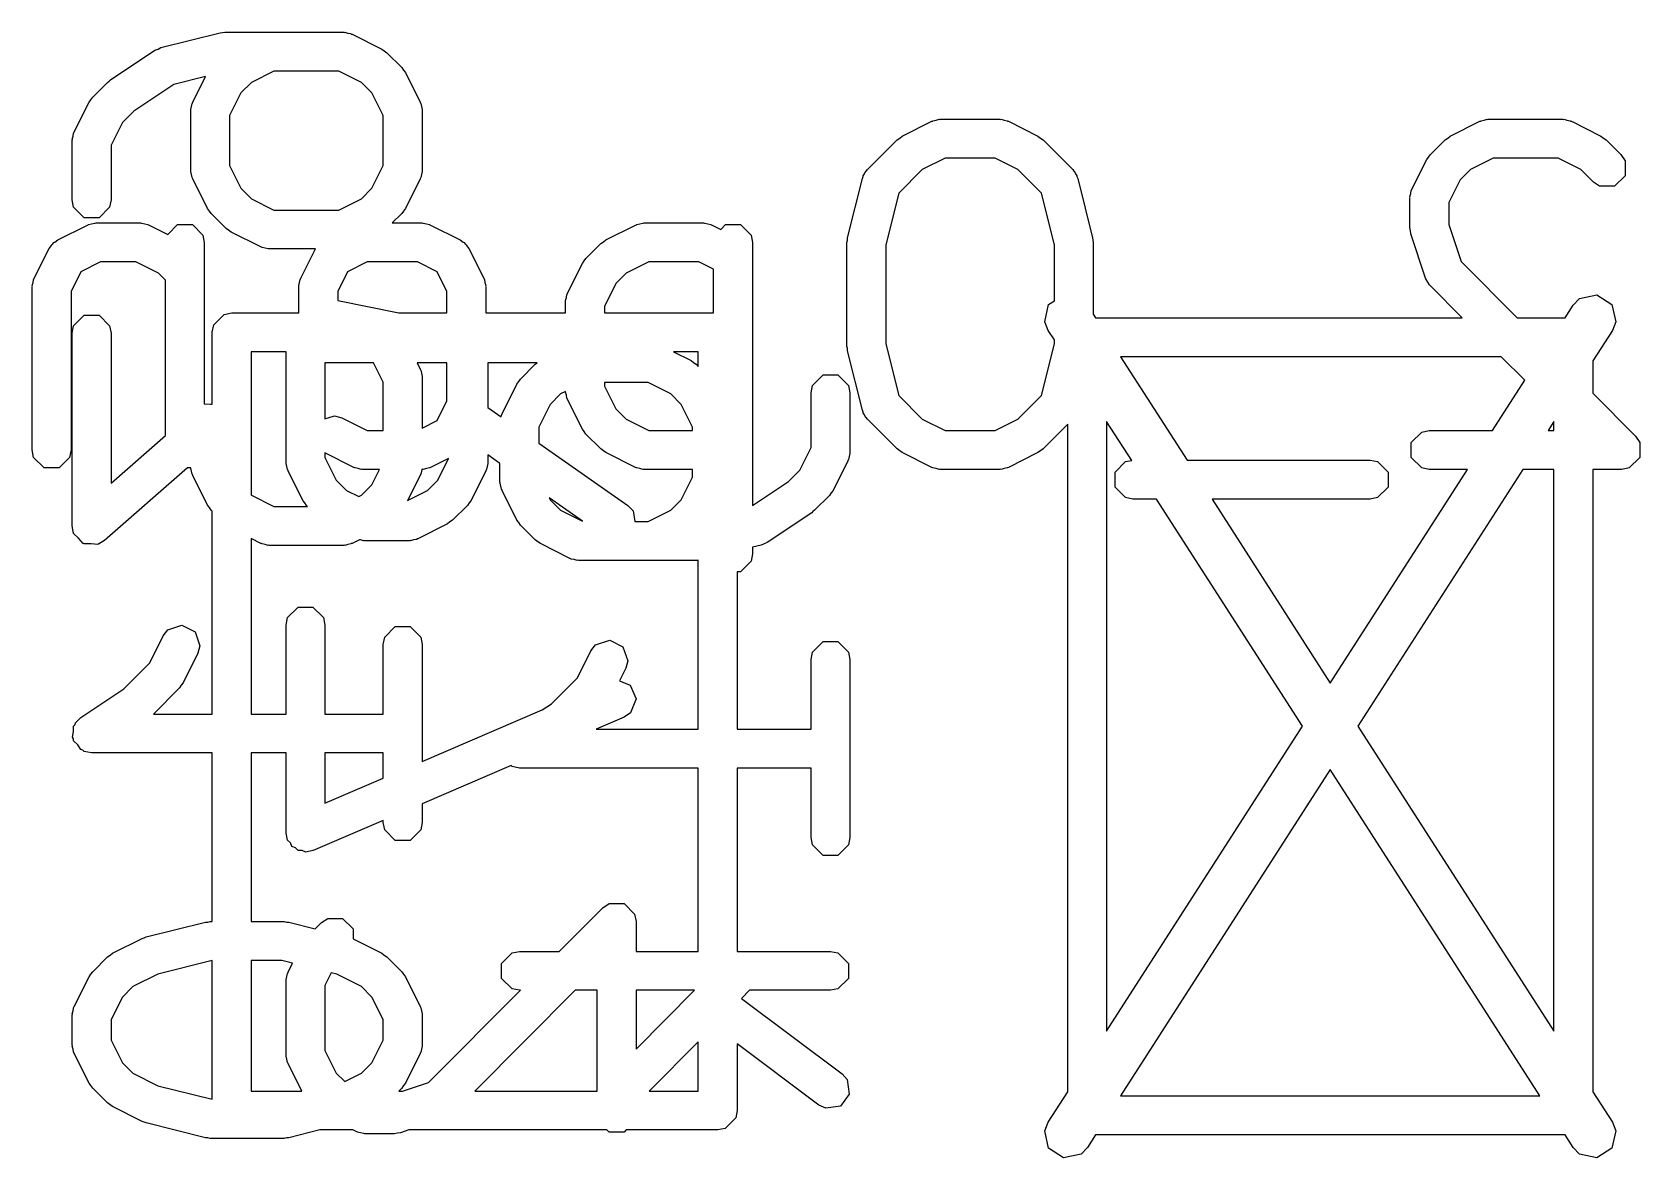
# Model space of a CAD drawing. Header units: inches. Extents: x 0.38 to 5.39, y 0.07 to 3.28.
# Drawn here: x 1.8542 to 2.017, y 2.6905 to 2.8044 of the extents above; entities that cross this region are included whole.
import ezdxf

# ---------------------------------------------------------------- set-up
doc = ezdxf.new("R2010")
doc.units = ezdxf.units.IN
doc.header["$MEASUREMENT"] = 0
doc.layers.add('BLACK', color=250, linetype='CONTINUOUS')

msp = doc.modelspace()

# ---------------------------------------------------------------- linework, layer by layer
at = {"layer": 'BLACK', "linetype": 'CONTINUOUS'}
for p, q in [((1.86699, 2.80272), (1.86729, 2.80287)), ((1.86729, 2.80287), (1.87329, 2.80437)), ((1.87329, 2.80437), (1.87353, 2.80438)), ((1.87353, 2.80438), (1.87377, 2.80443)), ((1.87377, 2.80443), (1.88577, 2.80443)), ((1.88577, 2.80443), (1.88586, 2.80441)), ((1.88586, 2.80441), (1.88591, 2.80442)), ((1.88591, 2.80442), (1.88621, 2.80434)), ((1.88621, 2.80434), (1.88652, 2.80428)), ((1.88652, 2.80428), (1.88655, 2.80424)), ((1.88655, 2.80424), (1.88665, 2.80422)), ((1.88665, 2.80422), (1.88965, 2.80272)), ((1.86218, 2.7996), (1.86668, 2.8026)), ((1.86668, 2.8026), (1.86699, 2.80272)), ((1.88965, 2.80272), (1.8899, 2.80253)), ((1.8899, 2.80253), (1.89016, 2.80235)), ((1.89016, 2.80235), (1.89166, 2.80085)), ((1.87181, 2.79994), (1.86858, 2.79913)), ((1.87051, 2.79734), (1.87181, 2.79994)), ((1.87873, 2.80049), (1.87644, 2.79934)), ((1.8853, 2.80049), (1.87873, 2.80049)), ((1.8876, 2.79934), (1.8853, 2.80049)), ((1.89166, 2.80085), (1.89183, 2.80059)), ((1.89183, 2.80059), (1.89203, 2.80034)), ((1.89203, 2.80034), (1.89353, 2.79734)), ((1.86038, 2.79785), (1.86188, 2.79935)), ((1.86188, 2.79935), (1.86204, 2.79946)), ((1.86204, 2.79946), (1.86218, 2.7996)), ((1.86858, 2.79913), (1.86453, 2.79643)), ((1.87539, 2.79829), (1.87424, 2.79599)), ((1.87644, 2.79934), (1.87539, 2.79829)), ((1.88865, 2.79829), (1.8876, 2.79934)), ((1.8898, 2.79599), (1.88865, 2.79829)), ((1.85851, 2.79434), (1.86001, 2.79734)), ((1.86001, 2.79734), (1.8602, 2.79759)), ((1.8602, 2.79759), (1.86038, 2.79785)), ((1.86453, 2.79643), (1.86339, 2.79529)), ((1.8703, 2.79646), (1.87032, 2.79656)), ((1.8703, 2.79046), (1.8703, 2.79646)), ((1.87031, 2.7966), (1.87039, 2.7969)), ((1.87032, 2.79656), (1.87031, 2.7966)), ((1.87039, 2.7969), (1.87045, 2.79721)), ((1.87045, 2.79721), (1.87048, 2.79724)), ((1.87048, 2.79724), (1.87051, 2.79734)), ((1.89353, 2.79734), (1.89355, 2.79724)), ((1.89355, 2.79724), (1.89359, 2.79721)), ((1.89359, 2.79721), (1.89365, 2.7969)), ((1.89365, 2.7969), (1.89373, 2.7966)), ((1.89373, 2.7966), (1.89372, 2.79656)), ((1.89372, 2.79656), (1.89374, 2.79646)), ((1.89374, 2.79646), (1.89374, 2.79046)), ((1.86339, 2.79529), (1.86224, 2.79299)), ((1.87424, 2.79599), (1.87424, 2.79092)), ((1.8898, 2.79092), (1.8898, 2.79599)), ((1.94233, 2.79391), (1.94533, 2.79541)), ((1.94533, 2.79541), (1.94542, 2.79543)), ((1.94542, 2.79543), (1.94545, 2.79546)), ((1.94545, 2.79546), (1.94576, 2.79553)), ((1.94576, 2.79553), (1.94607, 2.79561)), ((1.94607, 2.79561), (1.94611, 2.7956)), ((1.94611, 2.7956), (1.94621, 2.79561)), ((1.94621, 2.79561), (1.9522, 2.79561)), ((1.9522, 2.79561), (1.9523, 2.7956)), ((1.9523, 2.7956), (1.95234, 2.79561)), ((1.95234, 2.79561), (1.95265, 2.79553)), ((1.95265, 2.79553), (1.95296, 2.79546)), ((1.95296, 2.79546), (1.95299, 2.79543)), ((1.95299, 2.79543), (1.95308, 2.79541)), ((1.95308, 2.79541), (1.95608, 2.79391)), ((1.99782, 2.79391), (2.00082, 2.79541)), ((2.00082, 2.79541), (2.00091, 2.79543)), ((2.00091, 2.79543), (2.00095, 2.79546)), ((2.00095, 2.79546), (2.00125, 2.79553)), ((2.00125, 2.79553), (2.00156, 2.79561)), ((2.00156, 2.79561), (2.0016, 2.7956)), ((2.0016, 2.7956), (2.0017, 2.79561)), ((2.0017, 2.79561), (2.0092, 2.79561)), ((2.0092, 2.79561), (2.00929, 2.7956)), ((2.00929, 2.7956), (2.00934, 2.79561)), ((2.00934, 2.79561), (2.00964, 2.79553)), ((2.00964, 2.79553), (2.00995, 2.79546)), ((2.00995, 2.79546), (2.00998, 2.79543)), ((2.00998, 2.79543), (2.01008, 2.79541)), ((2.01008, 2.79541), (2.01308, 2.79391)), ((1.8583, 2.79346), (1.85832, 2.79356)), ((1.8583, 2.78746), (1.8583, 2.79346)), ((1.85831, 2.7936), (1.85839, 2.7939)), ((1.85832, 2.79356), (1.85831, 2.7936)), ((1.85839, 2.7939), (1.85845, 2.79421)), ((1.85845, 2.79421), (1.85848, 2.79424)), ((1.85848, 2.79424), (1.85851, 2.79434)), ((1.93881, 2.79054), (1.94181, 2.79354)), ((1.94181, 2.79354), (1.94208, 2.79371)), ((1.94208, 2.79371), (1.94233, 2.79391)), ((1.95608, 2.79391), (1.95633, 2.79371)), ((1.95633, 2.79371), (1.9566, 2.79354)), ((1.9566, 2.79354), (1.9596, 2.79054)), ((1.99581, 2.79204), (1.99731, 2.79354)), ((1.99731, 2.79354), (1.99757, 2.79371)), ((1.99757, 2.79371), (1.99782, 2.79391)), ((2.01308, 2.79391), (2.01333, 2.79371)), ((2.01333, 2.79371), (2.01359, 2.79354)), ((2.01359, 2.79354), (2.01509, 2.79204)), ((1.86224, 2.79299), (1.86224, 2.78746)), ((1.94667, 2.79168), (1.94437, 2.79053)), ((1.95174, 2.79168), (1.94667, 2.79168)), ((1.95404, 2.79053), (1.95174, 2.79168)), ((1.99394, 2.78853), (1.99544, 2.79153)), ((1.99544, 2.79153), (1.99563, 2.79178)), ((1.99563, 2.79178), (1.99581, 2.79204)), ((2.00216, 2.79168), (1.99986, 2.79053)), ((2.00873, 2.79168), (2.00216, 2.79168)), ((2.01103, 2.79053), (2.00873, 2.79168)), ((2.01509, 2.79204), (2.01552, 2.7914)), ((1.87032, 2.79036), (1.8703, 2.79046)), ((1.87031, 2.79032), (1.87032, 2.79036)), ((1.87039, 2.79002), (1.87031, 2.79032)), ((1.87045, 2.78971), (1.87039, 2.79002)), ((1.87424, 2.79092), (1.87539, 2.78863)), ((1.88865, 2.78863), (1.8898, 2.79092)), ((1.89365, 2.79002), (1.89359, 2.78971)), ((1.89373, 2.79032), (1.89365, 2.79002)), ((1.89374, 2.79046), (1.89372, 2.79036)), ((1.89372, 2.79036), (1.89373, 2.79032)), ((1.93839, 2.7899), (1.93852, 2.7901)), ((1.93839, 2.78982), (1.93839, 2.7899)), ((1.93852, 2.7901), (1.93862, 2.79032)), ((1.93862, 2.79032), (1.9387, 2.79036)), ((1.9387, 2.79036), (1.93881, 2.79054)), ((1.94437, 2.79053), (1.94198, 2.78814)), ((1.95643, 2.78814), (1.95404, 2.79053)), ((1.9596, 2.79054), (1.95971, 2.79036)), ((1.95971, 2.79036), (1.95979, 2.79032)), ((1.95979, 2.79032), (1.95989, 2.7901)), ((1.95989, 2.7901), (1.96002, 2.7899)), ((1.96002, 2.7899), (1.96002, 2.78982)), ((1.99986, 2.79053), (1.99882, 2.78948)), ((2.01231, 2.78925), (2.01103, 2.79053)), ((2.01552, 2.78989), (2.01445, 2.78883)), ((2.01552, 2.7914), (2.01552, 2.78989)), ((1.87048, 2.78967), (1.87045, 2.78971)), ((1.87051, 2.78958), (1.87048, 2.78967)), ((1.87201, 2.78658), (1.87051, 2.78958)), ((1.87539, 2.78863), (1.87644, 2.78758)), ((1.8876, 2.78758), (1.88865, 2.78863)), ((1.89353, 2.78958), (1.89203, 2.78658)), ((1.89355, 2.78967), (1.89353, 2.78958)), ((1.89359, 2.78971), (1.89355, 2.78967)), ((1.9368, 2.78362), (1.9383, 2.78962)), ((1.9383, 2.78962), (1.93839, 2.78982)), ((1.96002, 2.78982), (1.96011, 2.78962)), ((1.96011, 2.78962), (1.96161, 2.78362)), ((1.99382, 2.78809), (1.99388, 2.7884)), ((1.99388, 2.7884), (1.99391, 2.78843)), ((1.99391, 2.78843), (1.99394, 2.78853)), ((1.99882, 2.78948), (1.99767, 2.78718)), ((2.01294, 2.78883), (2.01231, 2.78925)), ((2.01445, 2.78883), (2.01294, 2.78883)), ((1.85845, 2.78671), (1.8583, 2.78746)), ((1.85952, 2.78564), (1.85845, 2.78671)), ((1.86209, 2.78671), (1.86102, 2.78564)), ((1.86224, 2.78746), (1.86209, 2.78671)), ((1.8722, 2.78633), (1.87201, 2.78658)), ((1.87644, 2.78758), (1.87873, 2.78643)), ((1.8853, 2.78643), (1.8876, 2.78758)), ((1.89203, 2.78658), (1.89184, 2.78633)), ((1.94198, 2.78814), (1.94067, 2.7829)), ((1.95774, 2.7829), (1.95643, 2.78814)), ((1.99373, 2.78765), (1.99375, 2.78774)), ((1.99373, 2.78465), (1.99373, 2.78765)), ((1.99374, 2.78779), (1.99382, 2.78809)), ((1.99375, 2.78774), (1.99374, 2.78779)), ((1.99767, 2.78718), (1.99767, 2.78497)), ((1.86102, 2.78564), (1.85952, 2.78564)), ((1.85993, 2.78493), (1.85996, 2.78497)), ((1.85996, 2.78497), (1.86027, 2.78503)), ((1.86027, 2.78503), (1.86058, 2.78511)), ((1.86058, 2.78511), (1.86062, 2.7851)), ((1.86062, 2.7851), (1.86072, 2.78512)), ((1.86072, 2.78512), (1.86522, 2.78512)), ((1.86522, 2.78512), (1.86531, 2.7851)), ((1.86531, 2.7851), (1.86536, 2.78511)), ((1.86536, 2.78511), (1.86566, 2.78503)), ((1.86566, 2.78503), (1.86597, 2.78497)), ((1.86597, 2.78497), (1.866, 2.78493)), ((1.86797, 2.78397), (1.86896, 2.78497)), ((1.86896, 2.78497), (1.87047, 2.78497)), ((1.87047, 2.78497), (1.87153, 2.7839)), ((1.87238, 2.78607), (1.8722, 2.78633)), ((1.87388, 2.78457), (1.87238, 2.78607)), ((1.87873, 2.78643), (1.8853, 2.78643)), ((1.89166, 2.78607), (1.89071, 2.78512)), ((1.89071, 2.78512), (1.89371, 2.78512)), ((1.89184, 2.78633), (1.89166, 2.78607)), ((1.89371, 2.78512), (1.89381, 2.7851)), ((1.89381, 2.7851), (1.89385, 2.78511)), ((1.89385, 2.78511), (1.89416, 2.78503)), ((1.89416, 2.78503), (1.89447, 2.78497)), ((1.89447, 2.78497), (1.8945, 2.78493)), ((1.91542, 2.78493), (1.91546, 2.78497)), ((1.91546, 2.78497), (1.91577, 2.78503)), ((1.91577, 2.78503), (1.91607, 2.78511)), ((1.91607, 2.78511), (1.91611, 2.7851)), ((1.91611, 2.7851), (1.91621, 2.78512)), ((1.91621, 2.78512), (1.92221, 2.78512)), ((1.92221, 2.78512), (1.92231, 2.7851)), ((1.92231, 2.7851), (1.92235, 2.78511)), ((1.92235, 2.78511), (1.92265, 2.78503)), ((1.92265, 2.78503), (1.92296, 2.78497)), ((1.92296, 2.78497), (1.92299, 2.78493)), ((1.92396, 2.78447), (1.92445, 2.78497)), ((1.92445, 2.78497), (1.92596, 2.78497)), ((1.92596, 2.78497), (1.92703, 2.7839)), ((1.99767, 2.78497), (1.99892, 2.78121)), ((1.85653, 2.78317), (1.85684, 2.78341)), ((1.85684, 2.78341), (1.85984, 2.78491)), ((1.85984, 2.78491), (1.85993, 2.78493)), ((1.866, 2.78493), (1.8661, 2.78491)), ((1.8661, 2.78491), (1.86797, 2.78397)), ((1.87153, 2.7839), (1.87168, 2.78315)), ((1.87414, 2.78439), (1.87388, 2.78457)), ((1.87439, 2.7842), (1.87414, 2.78439)), ((1.87739, 2.7827), (1.87439, 2.7842)), ((1.8945, 2.78493), (1.89459, 2.78491)), ((1.89459, 2.78491), (1.89759, 2.78341)), ((1.89759, 2.78341), (1.8979, 2.78317)), ((1.91208, 2.78321), (1.91233, 2.78341)), ((1.91233, 2.78341), (1.91533, 2.78491)), ((1.91533, 2.78491), (1.91542, 2.78493)), ((1.92299, 2.78493), (1.92309, 2.78491)), ((1.92309, 2.78491), (1.92396, 2.78447)), ((1.92703, 2.7839), (1.92718, 2.78315)), ((1.93674, 2.78315), (1.93678, 2.78338)), ((1.93678, 2.78338), (1.9368, 2.78362)), ((1.96161, 2.78362), (1.96163, 2.78338)), ((1.96163, 2.78338), (1.96167, 2.78315)), ((1.99379, 2.78434), (1.99373, 2.78465)), ((1.99383, 2.78402), (1.99379, 2.78434)), ((1.99533, 2.77953), (1.99383, 2.78402)), ((1.85446, 2.77953), (1.85596, 2.78253)), ((1.85596, 2.78253), (1.8562, 2.78284)), ((1.8562, 2.78284), (1.85623, 2.78294)), ((1.85623, 2.78294), (1.85634, 2.78302)), ((1.85634, 2.78302), (1.85643, 2.78313)), ((1.85643, 2.78313), (1.85653, 2.78317)), ((1.87168, 2.78315), (1.87168, 2.76682)), ((1.87748, 2.78267), (1.87739, 2.7827)), ((1.87752, 2.78264), (1.87748, 2.78267)), ((1.87783, 2.78258), (1.87752, 2.78264)), ((1.87813, 2.7825), (1.87783, 2.78258)), ((1.87817, 2.78251), (1.87813, 2.7825)), ((1.87827, 2.78249), (1.87817, 2.78251)), ((1.88293, 2.78249), (1.87827, 2.78249)), ((1.88145, 2.77953), (1.88293, 2.78249)), ((1.8979, 2.78317), (1.898, 2.78313)), ((1.898, 2.78313), (1.89809, 2.78302)), ((1.89809, 2.78302), (1.8982, 2.78294)), ((1.8982, 2.78294), (1.89823, 2.78284)), ((1.89823, 2.78284), (1.89847, 2.78253)), ((1.89847, 2.78253), (1.89997, 2.77953)), ((1.91032, 2.78154), (1.91182, 2.78304)), ((1.91182, 2.78304), (1.91208, 2.78321)), ((1.92718, 2.78315), (1.92718, 2.75654)), ((1.93674, 2.77265), (1.93674, 2.78315)), ((1.94067, 2.7829), (1.94067, 2.77289)), ((1.95774, 2.77725), (1.95774, 2.7829)), ((1.96167, 2.78315), (1.96167, 2.77589)), ((1.85918, 2.78018), (1.85819, 2.77818)), ((1.86118, 2.78118), (1.85918, 2.78018)), ((1.86475, 2.78118), (1.86118, 2.78118)), ((1.86705, 2.78003), (1.86475, 2.78118)), ((1.88618, 2.78018), (1.88518, 2.77818)), ((1.88818, 2.78118), (1.88618, 2.78018)), ((1.89325, 2.78118), (1.88818, 2.78118)), ((1.89524, 2.78018), (1.89325, 2.78118)), ((1.89624, 2.77818), (1.89524, 2.78018)), ((1.90845, 2.77803), (1.90995, 2.78103)), ((1.90995, 2.78103), (1.91014, 2.78128)), ((1.91014, 2.78128), (1.91032, 2.78154)), ((1.91667, 2.78118), (1.91438, 2.78003)), ((1.92174, 2.78118), (1.91667, 2.78118)), ((1.92324, 2.78043), (1.92174, 2.78118)), ((1.92324, 2.77602), (1.92324, 2.78043)), ((1.99892, 2.78121), (2.0046, 2.77553)), ((1.85425, 2.77879), (1.85434, 2.77909)), ((1.85427, 2.77874), (1.85425, 2.77879)), ((1.85425, 2.77865), (1.85427, 2.77874)), ((1.85425, 2.76215), (1.85425, 2.77865)), ((1.85434, 2.77909), (1.8544, 2.7794)), ((1.8544, 2.7794), (1.85443, 2.77943)), ((1.85443, 2.77943), (1.85446, 2.77953)), ((1.86775, 2.77933), (1.86705, 2.78003)), ((1.86775, 2.76362), (1.86775, 2.77933)), ((1.88124, 2.77865), (1.88126, 2.77874)), ((1.88124, 2.77602), (1.88124, 2.77865)), ((1.88125, 2.77879), (1.88133, 2.77909)), ((1.88126, 2.77874), (1.88125, 2.77879)), ((1.88133, 2.77909), (1.88139, 2.7794)), ((1.88139, 2.7794), (1.88143, 2.77943)), ((1.88143, 2.77943), (1.88145, 2.77953)), ((1.89997, 2.77953), (1.9, 2.77943)), ((1.9, 2.77943), (1.90003, 2.7794)), ((1.90003, 2.7794), (1.90009, 2.77909)), ((1.90009, 2.77909), (1.90017, 2.77879)), ((1.90017, 2.77879), (1.90016, 2.77874)), ((1.90016, 2.77874), (1.90018, 2.77865)), ((1.90018, 2.77865), (1.90018, 2.77602)), ((1.91333, 2.77898), (1.91218, 2.77668)), ((1.91438, 2.78003), (1.91333, 2.77898)), ((1.99538, 2.77944), (1.99533, 2.77953)), ((1.99538, 2.77939), (1.99538, 2.77944)), ((1.99556, 2.77913), (1.99538, 2.77939)), ((1.99571, 2.77886), (1.99556, 2.77913)), ((1.99575, 2.77884), (1.99571, 2.77886)), ((1.99581, 2.77876), (1.99575, 2.77884)), ((1.99903, 2.77553), (1.99581, 2.77876)), ((1.85819, 2.77818), (1.85819, 2.76215)), ((1.88518, 2.77818), (1.88518, 2.77726)), ((1.88518, 2.77726), (1.89137, 2.77602)), ((1.89624, 2.77602), (1.89624, 2.77818)), ((1.90824, 2.77715), (1.90826, 2.77724)), ((1.90824, 2.77602), (1.90824, 2.77715)), ((1.90825, 2.77729), (1.90833, 2.77759)), ((1.90826, 2.77724), (1.90825, 2.77729)), ((1.90833, 2.77759), (1.90839, 2.7779)), ((1.90839, 2.7779), (1.90842, 2.77793)), ((1.90842, 2.77793), (1.90845, 2.77803)), ((1.95677, 2.77511), (1.95715, 2.77688)), ((1.95715, 2.77688), (1.95774, 2.77725)), ((2.01026, 2.77681), (2.0109, 2.77747)), ((2.0109, 2.77747), (2.01266, 2.77786)), ((2.01266, 2.77786), (2.01418, 2.77688)), ((2.01418, 2.77688), (2.01457, 2.77511)), ((1.85845, 2.77471), (1.85952, 2.77578)), ((1.85952, 2.77578), (1.86102, 2.77578)), ((1.86102, 2.77578), (1.86209, 2.77471)), ((1.87263, 2.77481), (1.8737, 2.77587)), ((1.8737, 2.77587), (1.87445, 2.77602)), ((1.87445, 2.77602), (1.88124, 2.77602)), ((1.89137, 2.77602), (1.89624, 2.77602)), ((1.90018, 2.77602), (1.90824, 2.77602)), ((1.91218, 2.77668), (1.91218, 2.77602)), ((1.91218, 2.77602), (1.92324, 2.77602)), ((1.96167, 2.77589), (1.9619, 2.77553)), ((1.9619, 2.77553), (1.99903, 2.77553)), ((2.0046, 2.77553), (2.00944, 2.77553)), ((2.00944, 2.77553), (2.01026, 2.77681)), ((1.8583, 2.77396), (1.85845, 2.77471)), ((1.8583, 2.75446), (1.8583, 2.77396)), ((1.86209, 2.77471), (1.86224, 2.77396)), ((1.86224, 2.77396), (1.86224, 2.7588)), ((1.87248, 2.77406), (1.87263, 2.77481)), ((1.87248, 2.76678), (1.87248, 2.77406)), ((1.95711, 2.77425), (1.95677, 2.77511)), ((1.95774, 2.77328), (1.95711, 2.77425)), ((2.01423, 2.77425), (2.01224, 2.77116)), ((2.01457, 2.77511), (2.01423, 2.77425)), ((1.87642, 2.77209), (1.87642, 2.7576)), ((1.87996, 2.77209), (1.87642, 2.77209)), ((1.87996, 2.76093), (1.87996, 2.77209)), ((1.91918, 2.77209), (1.92096, 2.7712)), ((1.92169, 2.77209), (1.91918, 2.77209)), ((1.92169, 2.77061), (1.92169, 2.77209)), ((1.93678, 2.77241), (1.93674, 2.77265)), ((1.9368, 2.77217), (1.93678, 2.77241)), ((1.9383, 2.76617), (1.9368, 2.77217)), ((1.94067, 2.77289), (1.94198, 2.76766)), ((1.95643, 2.76766), (1.95774, 2.77289)), ((1.95774, 2.77289), (1.95774, 2.77328)), ((1.88882, 2.77096), (1.88389, 2.77096)), ((1.88389, 2.77096), (1.88389, 2.76529)), ((1.8898, 2.769), (1.88882, 2.77096)), ((1.89624, 2.77096), (1.89322, 2.77096)), ((1.89322, 2.77096), (1.89353, 2.77034)), ((1.89353, 2.77034), (1.89355, 2.77025)), ((1.89624, 2.76711), (1.89624, 2.77096)), ((1.90039, 2.77096), (1.90039, 2.76646)), ((1.90538, 2.77096), (1.90039, 2.77096)), ((1.90369, 2.76933), (1.90519, 2.77083)), ((1.90519, 2.77083), (1.90538, 2.77096)), ((1.92096, 2.7712), (1.92121, 2.77101)), ((1.92121, 2.77101), (1.92147, 2.77083)), ((1.92147, 2.77083), (1.92169, 2.77061)), ((1.96443, 2.77159), (1.97117, 2.76112)), ((2.00297, 2.77159), (1.96443, 2.77159)), ((2.00536, 2.7692), (2.00297, 2.77159)), ((2.01224, 2.77116), (2.01224, 2.76789)), ((1.8898, 2.76412), (1.8898, 2.769)), ((1.89355, 2.77025), (1.89359, 2.77022)), ((1.89359, 2.77022), (1.89365, 2.76991)), ((1.89365, 2.76991), (1.89373, 2.7696)), ((1.89373, 2.7696), (1.89372, 2.76956)), ((1.89372, 2.76956), (1.89374, 2.76946)), ((1.89374, 2.76946), (1.89374, 2.76436)), ((1.90182, 2.76582), (1.90332, 2.76882)), ((1.90332, 2.76882), (1.90351, 2.76907)), ((1.90351, 2.76907), (1.90369, 2.76933)), ((1.91661, 2.76897), (1.91218, 2.76897)), ((1.91218, 2.76897), (1.91218, 2.76861)), ((1.91891, 2.76782), (1.91661, 2.76897)), ((1.93311, 2.76794), (1.93326, 2.76869)), ((1.93326, 2.76869), (1.93432, 2.76976)), ((1.93432, 2.76976), (1.93583, 2.76976)), ((1.93583, 2.76976), (1.93689, 2.76869)), ((1.93689, 2.76869), (1.93704, 2.76794)), ((2.0021, 2.76412), (2.00536, 2.7692)), ((1.89524, 2.76512), (1.89624, 2.76711)), ((1.90774, 2.76782), (1.9067, 2.76677)), ((1.90826, 2.76808), (1.90774, 2.76782)), ((1.90825, 2.76801), (1.90826, 2.76805)), ((1.90833, 2.76771), (1.90825, 2.76801)), ((1.90826, 2.76805), (1.90826, 2.76808)), ((1.90839, 2.7674), (1.90833, 2.76771)), ((1.90842, 2.76736), (1.90839, 2.7674)), ((1.90845, 2.76727), (1.90842, 2.76736)), ((1.90995, 2.76427), (1.90845, 2.76727)), ((1.91218, 2.76861), (1.91333, 2.76632)), ((1.91996, 2.76677), (1.91891, 2.76782)), ((1.93311, 2.7624), (1.93311, 2.76794)), ((1.93704, 2.76794), (1.93704, 2.76194)), ((1.94198, 2.76766), (1.94437, 2.76527)), ((1.95404, 2.76527), (1.95643, 2.76766)), ((2.01224, 2.76789), (2.01659, 2.76354)), ((1.87168, 2.76682), (1.87233, 2.76678)), ((1.87233, 2.76678), (1.87248, 2.76678)), ((1.88389, 2.76529), (1.88485, 2.76561)), ((1.88485, 2.76561), (1.88559, 2.76541)), ((1.90039, 2.76646), (1.90173, 2.76552)), ((1.90173, 2.76552), (1.90176, 2.76569)), ((1.90176, 2.76569), (1.90179, 2.76572)), ((1.90179, 2.76572), (1.90182, 2.76582)), ((1.9067, 2.76677), (1.90555, 2.76447)), ((1.91333, 2.76632), (1.91438, 2.76527)), ((1.92111, 2.76447), (1.91996, 2.76677)), ((1.93839, 2.76598), (1.9383, 2.76617)), ((1.93839, 2.7659), (1.93839, 2.76598)), ((1.93852, 2.7657), (1.93839, 2.7659)), ((1.93862, 2.76548), (1.93852, 2.7657)), ((1.9387, 2.76543), (1.93862, 2.76548)), ((1.93881, 2.76526), (1.9387, 2.76543)), ((1.88559, 2.76541), (1.88818, 2.76412)), ((1.88818, 2.76412), (1.8898, 2.76412)), ((1.89374, 2.76436), (1.89524, 2.76512)), ((1.90555, 2.76447), (1.90555, 2.76285)), ((1.91014, 2.76402), (1.90995, 2.76427)), ((1.91032, 2.76376), (1.91014, 2.76402)), ((1.91438, 2.76527), (1.91667, 2.76412)), ((1.91667, 2.76412), (1.92111, 2.76412)), ((1.92111, 2.76412), (1.92111, 2.76447)), ((1.94181, 2.76226), (1.93881, 2.76526)), ((1.94437, 2.76527), (1.94667, 2.76412)), ((1.94667, 2.76412), (1.95174, 2.76412)), ((1.95174, 2.76412), (1.95404, 2.76527)), ((1.95909, 2.76476), (1.9566, 2.76226)), ((1.95909, 2.69722), (1.95909, 2.76476)), ((1.96557, 2.76109), (1.96303, 2.76504)), ((1.96303, 2.76504), (1.96303, 2.70335)), ((1.99388, 2.7629), (1.99495, 2.76397)), ((1.99495, 2.76397), (1.9957, 2.76412)), ((1.9957, 2.76412), (2.0021, 2.76412)), ((2.00831, 2.76504), (2.00772, 2.76412)), ((2.00772, 2.76412), (2.00831, 2.76412)), ((2.00831, 2.76412), (2.00831, 2.76504)), ((1.86224, 2.7588), (1.86775, 2.76362)), ((1.90555, 2.76285), (1.91455, 2.75655)), ((1.91182, 2.76226), (1.91032, 2.76376)), ((1.91208, 2.76208), (1.91182, 2.76226)), ((1.93196, 2.76011), (1.93311, 2.7624)), ((1.94208, 2.76208), (1.94181, 2.76226)), ((1.9566, 2.76226), (1.95633, 2.76208)), ((1.99388, 2.7614), (1.99388, 2.7629)), ((2.01659, 2.76354), (2.01702, 2.7629)), ((2.01702, 2.7629), (2.01702, 2.7614)), ((1.8544, 2.7614), (1.85425, 2.76215)), ((1.85546, 2.76033), (1.8544, 2.7614)), ((1.85804, 2.7614), (1.85697, 2.76033)), ((1.85819, 2.76215), (1.85804, 2.7614)), ((1.87998, 2.76084), (1.87996, 2.76093)), ((1.87996, 2.76079), (1.87998, 2.76084)), ((1.88004, 2.76049), (1.87996, 2.76079)), ((1.88683, 2.76039), (1.88389, 2.76186)), ((1.88389, 2.76186), (1.88389, 2.7614)), ((1.88389, 2.7614), (1.88504, 2.7591)), ((1.8964, 2.76129), (1.89459, 2.76039)), ((1.89531, 2.7591), (1.8964, 2.76129)), ((1.90039, 2.76079), (1.9003, 2.76049)), ((1.90039, 2.76093), (1.90037, 2.76084)), ((1.90037, 2.76084), (1.90039, 2.76079)), ((1.90161, 2.7608), (1.90039, 2.76165)), ((1.90039, 2.76165), (1.90039, 2.76093)), ((1.90161, 2.75894), (1.90161, 2.7608)), ((1.91233, 2.76189), (1.91208, 2.76208)), ((1.91533, 2.76039), (1.91233, 2.76189)), ((1.93684, 2.76106), (1.93534, 2.75806)), ((1.93686, 2.76115), (1.93684, 2.76106)), ((1.93689, 2.76119), (1.93686, 2.76115)), ((1.93695, 2.7615), (1.93689, 2.76119)), ((1.93704, 2.7618), (1.93695, 2.7615)), ((1.93704, 2.76194), (1.93702, 2.76184)), ((1.93702, 2.76184), (1.93704, 2.7618)), ((1.94233, 2.76189), (1.94208, 2.76208)), ((1.94533, 2.76039), (1.94233, 2.76189)), ((1.95608, 2.76189), (1.95308, 2.76039)), ((1.95633, 2.76208), (1.95608, 2.76189)), ((1.96388, 2.7599), (1.96495, 2.76097)), ((1.96495, 2.76097), (1.96557, 2.76109)), ((1.97117, 2.76112), (1.9897, 2.76112)), ((1.9897, 2.76112), (1.99045, 2.76097)), ((1.99045, 2.76097), (1.99152, 2.7599)), ((1.99495, 2.76033), (1.99388, 2.7614)), ((2.01702, 2.7614), (2.01595, 2.76033)), ((1.85697, 2.76033), (1.85546, 2.76033)), ((1.86997, 2.76033), (1.86157, 2.75298)), ((1.87031, 2.76033), (1.86997, 2.76033)), ((1.87031, 2.76032), (1.87031, 2.76033)), ((1.87039, 2.76002), (1.87031, 2.76032)), ((1.87045, 2.75971), (1.87039, 2.76002)), ((1.87048, 2.75968), (1.87045, 2.75971)), ((1.87051, 2.75958), (1.87048, 2.75968)), ((1.87201, 2.75658), (1.87051, 2.75958)), ((1.88011, 2.76018), (1.88004, 2.76049)), ((1.88014, 2.76015), (1.88011, 2.76018)), ((1.88016, 2.76005), (1.88014, 2.76015)), ((1.88166, 2.75705), (1.88016, 2.76005)), ((1.88504, 2.7591), (1.88609, 2.75805)), ((1.88693, 2.76036), (1.88683, 2.76039)), ((1.88696, 2.76033), (1.88693, 2.76036)), ((1.88727, 2.76027), (1.88696, 2.76033)), ((1.88757, 2.76019), (1.88727, 2.76027)), ((1.88762, 2.7602), (1.88757, 2.76019)), ((1.88771, 2.76018), (1.88762, 2.7602)), ((1.88943, 2.76018), (1.88771, 2.76018)), ((1.88865, 2.75863), (1.88943, 2.76018)), ((1.89353, 2.75958), (1.89226, 2.75705)), ((1.89355, 2.75968), (1.89353, 2.75958)), ((1.89359, 2.75971), (1.89355, 2.75968)), ((1.89365, 2.76002), (1.89359, 2.75971)), ((1.89369, 2.76018), (1.89365, 2.76002)), ((1.89371, 2.76018), (1.89369, 2.76018)), ((1.89381, 2.7602), (1.89371, 2.76018)), ((1.89385, 2.76019), (1.89381, 2.7602)), ((1.89416, 2.76027), (1.89385, 2.76019)), ((1.89447, 2.76033), (1.89416, 2.76027)), ((1.89426, 2.75805), (1.89531, 2.7591)), ((1.8945, 2.76036), (1.89447, 2.76033)), ((1.89459, 2.76039), (1.8945, 2.76036)), ((1.90018, 2.76005), (1.89868, 2.75705)), ((1.90021, 2.76015), (1.90018, 2.76005)), ((1.90024, 2.76018), (1.90021, 2.76015)), ((1.9003, 2.76049), (1.90024, 2.76018)), ((1.90163, 2.75884), (1.90161, 2.75894)), ((1.91542, 2.76036), (1.91533, 2.76039)), ((1.91546, 2.76033), (1.91542, 2.76036)), ((1.91577, 2.76027), (1.91546, 2.76033)), ((1.91607, 2.76019), (1.91577, 2.76027)), ((1.91611, 2.7602), (1.91607, 2.76019)), ((1.91621, 2.76018), (1.91611, 2.7602)), ((1.92111, 2.76018), (1.91621, 2.76018)), ((1.91996, 2.75711), (1.92111, 2.7594)), ((1.92111, 2.7594), (1.92111, 2.76018)), ((1.92718, 2.75654), (1.93082, 2.75897)), ((1.93082, 2.75897), (1.93196, 2.76011)), ((1.94542, 2.76036), (1.94533, 2.76039)), ((1.94545, 2.76033), (1.94542, 2.76036)), ((1.94576, 2.76027), (1.94545, 2.76033)), ((1.94607, 2.76019), (1.94576, 2.76027)), ((1.94611, 2.7602), (1.94607, 2.76019)), ((1.94621, 2.76018), (1.94611, 2.7602)), ((1.9522, 2.76018), (1.94621, 2.76018)), ((1.9523, 2.7602), (1.9522, 2.76018)), ((1.95234, 2.76019), (1.9523, 2.7602)), ((1.95265, 2.76027), (1.95234, 2.76019)), ((1.95296, 2.76033), (1.95265, 2.76027)), ((1.95299, 2.76036), (1.95296, 2.76033)), ((1.95308, 2.76039), (1.95299, 2.76036)), ((1.96388, 2.7584), (1.96388, 2.7599)), ((1.98567, 2.73856), (1.99957, 2.76018)), ((2.00518, 2.76018), (1.98848, 2.73419)), ((1.99152, 2.7599), (1.99152, 2.7584)), ((1.9957, 2.76018), (1.99495, 2.76033)), ((1.99957, 2.76018), (1.9957, 2.76018)), ((2.00831, 2.76018), (2.00518, 2.76018)), ((2.00831, 2.70335), (2.00831, 2.76018)), ((2.0152, 2.76018), (2.01224, 2.76018)), ((2.01224, 2.76018), (2.01224, 2.69722)), ((2.01595, 2.76033), (2.0152, 2.76018)), ((1.87642, 2.7576), (1.87644, 2.75758)), ((1.87644, 2.75758), (1.87873, 2.75643)), ((1.88609, 2.75805), (1.88731, 2.75744)), ((1.88731, 2.75744), (1.8876, 2.75758)), ((1.8876, 2.75758), (1.88865, 2.75863)), ((1.89226, 2.75705), (1.89426, 2.75805)), ((1.90162, 2.7588), (1.90163, 2.75884)), ((1.9017, 2.7585), (1.90162, 2.7588)), ((1.90176, 2.75819), (1.9017, 2.7585)), ((1.90179, 2.75815), (1.90176, 2.75819)), ((1.90182, 2.75806), (1.90179, 2.75815)), ((1.90332, 2.75506), (1.90182, 2.75806)), ((1.90997, 2.75495), (1.9066, 2.75731)), ((1.9066, 2.75731), (1.9067, 2.75711)), ((1.93497, 2.75755), (1.93347, 2.75605)), ((1.93514, 2.75781), (1.93497, 2.75755)), ((1.93534, 2.75806), (1.93514, 2.75781)), ((1.96495, 2.75733), (1.96388, 2.7584)), ((1.9657, 2.75718), (1.96495, 2.75733)), ((1.99045, 2.75733), (1.9897, 2.75718)), ((1.99152, 2.7584), (1.99045, 2.75733)), ((1.8722, 2.75633), (1.87201, 2.75658)), ((1.87238, 2.75607), (1.8722, 2.75633)), ((1.87248, 2.75597), (1.87238, 2.75607)), ((1.87248, 2.73543), (1.87248, 2.75597)), ((1.87873, 2.75643), (1.88214, 2.75643)), ((1.88186, 2.7568), (1.88166, 2.75705)), ((1.88203, 2.75654), (1.88186, 2.7568)), ((1.88214, 2.75643), (1.88203, 2.75654)), ((1.89832, 2.75654), (1.89682, 2.75504)), ((1.89849, 2.7568), (1.89832, 2.75654)), ((1.89868, 2.75705), (1.89849, 2.7568)), ((1.9067, 2.75711), (1.90774, 2.75606)), ((1.90774, 2.75606), (1.90997, 2.75495)), ((1.91455, 2.75655), (1.91508, 2.75599)), ((1.91508, 2.75599), (1.91527, 2.75491)), ((1.91661, 2.75491), (1.91891, 2.75606)), ((1.91891, 2.75606), (1.91996, 2.75711)), ((1.93317, 2.7558), (1.92867, 2.7528)), ((1.9333, 2.75594), (1.93317, 2.7558)), ((1.93347, 2.75605), (1.9333, 2.75594)), ((1.96808, 2.75718), (1.9657, 2.75718)), ((1.98286, 2.73419), (1.96808, 2.75718)), ((1.9897, 2.75718), (1.9737, 2.75718)), ((1.9737, 2.75718), (1.98567, 2.73856)), ((1.85841, 2.75391), (1.8583, 2.75446)), ((1.8963, 2.75467), (1.8933, 2.75317)), ((1.89655, 2.75487), (1.8963, 2.75467)), ((1.89682, 2.75504), (1.89655, 2.75487)), ((1.90351, 2.75481), (1.90332, 2.75506)), ((1.90369, 2.75455), (1.90351, 2.75481)), ((1.90519, 2.75305), (1.90369, 2.75455)), ((1.91527, 2.75491), (1.91661, 2.75491)), ((1.85841, 2.75383), (1.85841, 2.75391)), ((1.85843, 2.7538), (1.85841, 2.75383)), ((1.85845, 2.75371), (1.85843, 2.7538)), ((1.85894, 2.75322), (1.85845, 2.75371)), ((1.8594, 2.7527), (1.85894, 2.75322)), ((1.85947, 2.75269), (1.8594, 2.7527)), ((1.85952, 2.75265), (1.85947, 2.75269)), ((1.86021, 2.75265), (1.85952, 2.75265)), ((1.8609, 2.7526), (1.86021, 2.75265)), ((1.86098, 2.75265), (1.8609, 2.7526)), ((1.86102, 2.75265), (1.86098, 2.75265)), ((1.86108, 2.7527), (1.86102, 2.75265)), ((1.86157, 2.75298), (1.86108, 2.7527)), ((1.87739, 2.7527), (1.87642, 2.75319)), ((1.87642, 2.75319), (1.87642, 2.73543)), ((1.87748, 2.75268), (1.87739, 2.7527)), ((1.87752, 2.75265), (1.87748, 2.75268)), ((1.87783, 2.75258), (1.87752, 2.75265)), ((1.87813, 2.7525), (1.87783, 2.75258)), ((1.87817, 2.75251), (1.87813, 2.7525)), ((1.87827, 2.7525), (1.87817, 2.75251)), ((1.88577, 2.7525), (1.87827, 2.7525)), ((1.88586, 2.75251), (1.88577, 2.7525)), ((1.88591, 2.7525), (1.88586, 2.75251)), ((1.88621, 2.75258), (1.88591, 2.7525)), ((1.88652, 2.75265), (1.88621, 2.75258)), ((1.88655, 2.75268), (1.88652, 2.75265)), ((1.88665, 2.7527), (1.88655, 2.75268)), ((1.88738, 2.75307), (1.88665, 2.7527)), ((1.88748, 2.75305), (1.88738, 2.75307)), ((1.88778, 2.75297), (1.88748, 2.75305)), ((1.88783, 2.75298), (1.88778, 2.75297)), ((1.88792, 2.75296), (1.88783, 2.75298)), ((1.89242, 2.75296), (1.88792, 2.75296)), ((1.89252, 2.75298), (1.89242, 2.75296)), ((1.89256, 2.75297), (1.89252, 2.75298)), ((1.89287, 2.75305), (1.89256, 2.75297)), ((1.89318, 2.75311), (1.89287, 2.75305)), ((1.89321, 2.75315), (1.89318, 2.75311)), ((1.8933, 2.75317), (1.89321, 2.75315)), ((1.90545, 2.75287), (1.90519, 2.75305)), ((1.9057, 2.75268), (1.90545, 2.75287)), ((1.9087, 2.75118), (1.9057, 2.75268)), ((1.92805, 2.75253), (1.92718, 2.75231)), ((1.92836, 2.75267), (1.92805, 2.75253)), ((1.92867, 2.7528), (1.92836, 2.75267)), ((1.90879, 2.75115), (1.9087, 2.75118)), ((1.90882, 2.75112), (1.90879, 2.75115)), ((1.90913, 2.75106), (1.90882, 2.75112)), ((1.90944, 2.75098), (1.90913, 2.75106)), ((1.90948, 2.75099), (1.90944, 2.75098)), ((1.90958, 2.75097), (1.90948, 2.75099)), ((1.92158, 2.75097), (1.90958, 2.75097)), ((1.92169, 2.751), (1.92158, 2.75097)), ((1.92169, 2.73391), (1.92169, 2.751)), ((1.92703, 2.7509), (1.92596, 2.74983)), ((1.92718, 2.75165), (1.92703, 2.7509)), ((1.92718, 2.75231), (1.92718, 2.75165)), ((1.92596, 2.74983), (1.92563, 2.74983)), ((1.92563, 2.74983), (1.92563, 2.73391)), ((1.88011, 2.74519), (1.88117, 2.74625)), ((1.88117, 2.74625), (1.88268, 2.74625)), ((1.88268, 2.74625), (1.88374, 2.74519)), ((1.86798, 2.74395), (1.86941, 2.74443)), ((1.86941, 2.74443), (1.87076, 2.74376)), ((1.87996, 2.74443), (1.88011, 2.74519)), ((1.87996, 2.73543), (1.87996, 2.74443)), ((1.88374, 2.74519), (1.88389, 2.74443)), ((1.88389, 2.74443), (1.88389, 2.73543)), ((1.88995, 2.74322), (1.89101, 2.74428)), ((1.89101, 2.74428), (1.89252, 2.74428)), ((1.89252, 2.74428), (1.89359, 2.74322)), ((1.86615, 2.74063), (1.86751, 2.74335)), ((1.86751, 2.74335), (1.86798, 2.74395)), ((1.87076, 2.74376), (1.87123, 2.74233)), ((1.8898, 2.74247), (1.88995, 2.74322)), ((1.89359, 2.74322), (1.89374, 2.74247)), ((1.91129, 2.74243), (1.91272, 2.74291)), ((1.91272, 2.74291), (1.91406, 2.74223)), ((1.93326, 2.7417), (1.93432, 2.74276)), ((1.93432, 2.74276), (1.93583, 2.74276)), ((1.93583, 2.74276), (1.93689, 2.7417)), ((1.87103, 2.74159), (1.86953, 2.73859)), ((1.87123, 2.74233), (1.87103, 2.74159)), ((1.8898, 2.73543), (1.8898, 2.74247)), ((1.89374, 2.74247), (1.89374, 2.73064)), ((1.90946, 2.73911), (1.91082, 2.74182)), ((1.91082, 2.74182), (1.91129, 2.74243)), ((1.91406, 2.74223), (1.91454, 2.7408)), ((1.93311, 2.74094), (1.93326, 2.7417)), ((1.93689, 2.7417), (1.93704, 2.74094)), ((1.86352, 2.738), (1.86615, 2.74063)), ((1.91434, 2.74006), (1.9137, 2.73878)), ((1.91454, 2.7408), (1.91434, 2.74006)), ((1.93311, 2.73391), (1.93311, 2.74094)), ((1.93704, 2.74094), (1.93704, 2.72294)), ((1.85918, 2.7351), (1.86352, 2.738)), ((1.86916, 2.73807), (1.86652, 2.73543)), ((1.86934, 2.73834), (1.86916, 2.73807)), ((1.86953, 2.73859), (1.86934, 2.73834)), ((1.90682, 2.73647), (1.90946, 2.73911)), ((1.9137, 2.73878), (1.9148, 2.73834)), ((1.9148, 2.73834), (1.91539, 2.73696)), ((1.90589, 2.73585), (1.90682, 2.73647)), ((1.91539, 2.73696), (1.91483, 2.73556)), ((1.8586, 2.73436), (1.85864, 2.73456)), ((1.85864, 2.73456), (1.85918, 2.7351)), ((1.86652, 2.73543), (1.87248, 2.73543)), ((1.87642, 2.73543), (1.87996, 2.73543)), ((1.88389, 2.73543), (1.8898, 2.73543)), ((1.89374, 2.73064), (1.90589, 2.73585)), ((1.9142, 2.73513), (1.91136, 2.73391)), ((1.91483, 2.73556), (1.9142, 2.73513)), ((1.85834, 2.73308), (1.85845, 2.73365)), ((1.85845, 2.73292), (1.85834, 2.73308)), ((1.85845, 2.73422), (1.8586, 2.73436)), ((1.85845, 2.73365), (1.85845, 2.73422)), ((1.85845, 2.73271), (1.85845, 2.73292)), ((1.91136, 2.73391), (1.92169, 2.73391)), ((1.92563, 2.73391), (1.93311, 2.73391)), ((1.96303, 2.70335), (1.98286, 2.73419)), ((1.98848, 2.73419), (2.00831, 2.70335)), ((1.85886, 2.73231), (1.85845, 2.73271)), ((1.85918, 2.73183), (1.85886, 2.73231)), ((1.85937, 2.73179), (1.85918, 2.73183)), ((1.85952, 2.73165), (1.85937, 2.73179)), ((1.86027, 2.7315), (1.85952, 2.73165)), ((1.87248, 2.7315), (1.86027, 2.7315)), ((1.87248, 2.71444), (1.87248, 2.7315)), ((1.87996, 2.7315), (1.87642, 2.7315)), ((1.87642, 2.7315), (1.87642, 2.71444)), ((1.87996, 2.72344), (1.87996, 2.7315)), ((1.8898, 2.7315), (1.88389, 2.7315)), ((1.88389, 2.7315), (1.88389, 2.72642)), ((1.8898, 2.72895), (1.8898, 2.7315)), ((1.90274, 2.73021), (1.89374, 2.72636)), ((1.90283, 2.73012), (1.90274, 2.73021)), ((1.90358, 2.72997), (1.90283, 2.73012)), ((1.92169, 2.72997), (1.90358, 2.72997)), ((1.92169, 2.71141), (1.92169, 2.72997)), ((1.93311, 2.72997), (1.92563, 2.72997)), ((1.92563, 2.72997), (1.92563, 2.71141)), ((1.93311, 2.72294), (1.93311, 2.72997)), ((1.98567, 2.72982), (1.96443, 2.69679)), ((2.0069, 2.69679), (1.98567, 2.72982)), ((1.88389, 2.72642), (1.8898, 2.72895)), ((1.89374, 2.72636), (1.89374, 2.72447)), ((1.87996, 2.72342), (1.87996, 2.72344)), ((1.87996, 2.72341), (1.87996, 2.72342)), ((1.87997, 2.72339), (1.87996, 2.72341)), ((1.88011, 2.72268), (1.87997, 2.72339)), ((1.8898, 2.72467), (1.8827, 2.72163)), ((1.8898, 2.72447), (1.8898, 2.72467)), ((1.88995, 2.72371), (1.8898, 2.72447)), ((1.89101, 2.72265), (1.88995, 2.72371)), ((1.89359, 2.72371), (1.89252, 2.72265)), ((1.89374, 2.72447), (1.89359, 2.72371)), ((1.88039, 2.7224), (1.88011, 2.72268)), ((1.88055, 2.72203), (1.88039, 2.7224)), ((1.8809, 2.72189), (1.88055, 2.72203)), ((1.88117, 2.72162), (1.8809, 2.72189)), ((1.88157, 2.72162), (1.88117, 2.72162)), ((1.88195, 2.72147), (1.88157, 2.72162)), ((1.88266, 2.72162), (1.88195, 2.72147)), ((1.88268, 2.72162), (1.88266, 2.72162)), ((1.8827, 2.72163), (1.88268, 2.72162)), ((1.88268, 2.72162), (1.88268, 2.72162)), ((1.89252, 2.72265), (1.89101, 2.72265)), ((1.93326, 2.72219), (1.93311, 2.72294)), ((1.93432, 2.72113), (1.93326, 2.72219)), ((1.93689, 2.72219), (1.93583, 2.72113)), ((1.93704, 2.72294), (1.93689, 2.72219)), ((1.93583, 2.72113), (1.93432, 2.72113)), ((1.90761, 2.71141), (1.91203, 2.71583)), ((1.91203, 2.71583), (1.91267, 2.71626)), ((1.91267, 2.71626), (1.91417, 2.71626)), ((1.91417, 2.71626), (1.91524, 2.71519)), ((1.91524, 2.71519), (1.91539, 2.71444)), ((1.86579, 2.71288), (1.87179, 2.71438)), ((1.87179, 2.71438), (1.87203, 2.71439)), ((1.87203, 2.71439), (1.87227, 2.71444)), ((1.87227, 2.71444), (1.87248, 2.71444)), ((1.87642, 2.71444), (1.87977, 2.71444)), ((1.87977, 2.71444), (1.88001, 2.71439)), ((1.88001, 2.71439), (1.88025, 2.71438)), ((1.88025, 2.71438), (1.88291, 2.71371)), ((1.88291, 2.71371), (1.88353, 2.71433)), ((1.88353, 2.71433), (1.88417, 2.71476)), ((1.88417, 2.71476), (1.88568, 2.71476)), ((1.88568, 2.71476), (1.88674, 2.71369)), ((1.88674, 2.71369), (1.88674, 2.71268)), ((1.91539, 2.71444), (1.91539, 2.71141)), ((1.86239, 2.71123), (1.86539, 2.71273)), ((1.86539, 2.71273), (1.8656, 2.71279)), ((1.8656, 2.71279), (1.86579, 2.71288)), ((1.88674, 2.71268), (1.88965, 2.71123)), ((1.86038, 2.70936), (1.86188, 2.71086)), ((1.86188, 2.71086), (1.86214, 2.71104)), ((1.86214, 2.71104), (1.86239, 2.71123)), ((1.87248, 2.71049), (1.86696, 2.70911)), ((1.87248, 2.69645), (1.87248, 2.71049)), ((1.87953, 2.7105), (1.87642, 2.7105)), ((1.87642, 2.7105), (1.87642, 2.69728)), ((1.88062, 2.71023), (1.87953, 2.7105)), ((1.88016, 2.70932), (1.88062, 2.71023)), ((1.88965, 2.71123), (1.8899, 2.71104)), ((1.8899, 2.71104), (1.89016, 2.71086)), ((1.89016, 2.71086), (1.89166, 2.70936)), ((1.90176, 2.7102), (1.90283, 2.71126)), ((1.90176, 2.70869), (1.90176, 2.7102)), ((1.90283, 2.71126), (1.90358, 2.71141)), ((1.90358, 2.71141), (1.90761, 2.71141)), ((1.91539, 2.71141), (1.92169, 2.71141)), ((1.92563, 2.71141), (1.93507, 2.71141)), ((1.93507, 2.71141), (1.93583, 2.71126)), ((1.93583, 2.71126), (1.93689, 2.7102)), ((1.93689, 2.7102), (1.93689, 2.70869)), ((1.85851, 2.70585), (1.86001, 2.70885)), ((1.86001, 2.70885), (1.8602, 2.7091)), ((1.8602, 2.7091), (1.86038, 2.70936)), ((1.86696, 2.70911), (1.86444, 2.70785)), ((1.87996, 2.70858), (1.88004, 2.70888)), ((1.87998, 2.70854), (1.87996, 2.70858)), ((1.87996, 2.70844), (1.87998, 2.70854)), ((1.88004, 2.70888), (1.88011, 2.70919)), ((1.88011, 2.70919), (1.88014, 2.70922)), ((1.88014, 2.70922), (1.88016, 2.70932)), ((1.88453, 2.70925), (1.88389, 2.70797)), ((1.88508, 2.70911), (1.88453, 2.70925)), ((1.8876, 2.70785), (1.88508, 2.70911)), ((1.89166, 2.70936), (1.89184, 2.7091)), ((1.89184, 2.7091), (1.89203, 2.70885)), ((1.89203, 2.70885), (1.89353, 2.70585)), ((1.90283, 2.70763), (1.90176, 2.70869)), ((1.93689, 2.70869), (1.93583, 2.70763)), ((1.86444, 2.70785), (1.86339, 2.7068)), ((1.87996, 2.70094), (1.87996, 2.70844)), ((1.88389, 2.70797), (1.88389, 2.7014)), ((1.88865, 2.7068), (1.8876, 2.70785)), ((1.89436, 2.69816), (1.90368, 2.70748)), ((1.90924, 2.70748), (1.89905, 2.69728)), ((1.90358, 2.70748), (1.90283, 2.70763)), ((1.90368, 2.70748), (1.90358, 2.70748)), ((1.91145, 2.70748), (1.90924, 2.70748)), ((1.91145, 2.69728), (1.91145, 2.70748)), ((1.91539, 2.70154), (1.92132, 2.70748)), ((1.92132, 2.70748), (1.91539, 2.70748)), ((1.91539, 2.70748), (1.91539, 2.70154)), ((1.92689, 2.70748), (1.92607, 2.70666)), ((1.93507, 2.70748), (1.92689, 2.70748)), ((1.93583, 2.70763), (1.93507, 2.70748)), ((1.85831, 2.70511), (1.85839, 2.70541)), ((1.85839, 2.70541), (1.85845, 2.70572)), ((1.85845, 2.70572), (1.85848, 2.70576)), ((1.85848, 2.70576), (1.85851, 2.70585)), ((1.86339, 2.7068), (1.86224, 2.70451)), ((1.8898, 2.70451), (1.88865, 2.7068)), ((1.89353, 2.70585), (1.89355, 2.70576)), ((1.89355, 2.70576), (1.89359, 2.70572)), ((1.89359, 2.70572), (1.89365, 2.70541)), ((1.89365, 2.70541), (1.89373, 2.70511)), ((1.92607, 2.70666), (1.93626, 2.69902)), ((1.8583, 2.70497), (1.85832, 2.70507)), ((1.8583, 2.70197), (1.8583, 2.70497)), ((1.85832, 2.70507), (1.85831, 2.70511)), ((1.86224, 2.70451), (1.86224, 2.70244)), ((1.8898, 2.70244), (1.8898, 2.70451)), ((1.89373, 2.70511), (1.89372, 2.70507)), ((1.89372, 2.70507), (1.89374, 2.70497)), ((1.89374, 2.70497), (1.89374, 2.70197)), ((1.85832, 2.70187), (1.8583, 2.70197)), ((1.86224, 2.70244), (1.86339, 2.70014)), ((1.88865, 2.70014), (1.8898, 2.70244)), ((1.89374, 2.70197), (1.89372, 2.70187)), ((1.92169, 2.70228), (1.9167, 2.69728)), ((1.92169, 2.69728), (1.92169, 2.70228)), ((1.93389, 2.69587), (1.92563, 2.70207)), ((1.92563, 2.70207), (1.92563, 2.69531)), ((1.85831, 2.70183), (1.85832, 2.70187)), ((1.85839, 2.70153), (1.85831, 2.70183)), ((1.85845, 2.70122), (1.85839, 2.70153)), ((1.85848, 2.70119), (1.85845, 2.70122)), ((1.85851, 2.70109), (1.85848, 2.70119)), ((1.86001, 2.69809), (1.85851, 2.70109)), ((1.87998, 2.70084), (1.87996, 2.70094)), ((1.87996, 2.7008), (1.87998, 2.70084)), ((1.88004, 2.7005), (1.87996, 2.7008)), ((1.88011, 2.70019), (1.88004, 2.7005)), ((1.88389, 2.7014), (1.88504, 2.69911)), ((1.89353, 2.70109), (1.89203, 2.69809)), ((1.89355, 2.70119), (1.89353, 2.70109)), ((1.89359, 2.70122), (1.89355, 2.70119)), ((1.89365, 2.70153), (1.89359, 2.70122)), ((1.89373, 2.70183), (1.89365, 2.70153)), ((1.89372, 2.70187), (1.89373, 2.70183)), ((1.86339, 2.70014), (1.86444, 2.69909)), ((1.86444, 2.69909), (1.86696, 2.69783)), ((1.88014, 2.70015), (1.88011, 2.70019)), ((1.88016, 2.70006), (1.88014, 2.70015)), ((1.88155, 2.69728), (1.88016, 2.70006)), ((1.88504, 2.69911), (1.88591, 2.69824)), ((1.88591, 2.69824), (1.8876, 2.69909)), ((1.8876, 2.69909), (1.88865, 2.70014)), ((1.93626, 2.69902), (1.93677, 2.69845)), ((1.8602, 2.69784), (1.86001, 2.69809)), ((1.86038, 2.69758), (1.8602, 2.69784)), ((1.86188, 2.69608), (1.86038, 2.69758)), ((1.86696, 2.69783), (1.87248, 2.69645)), ((1.87642, 2.69728), (1.88155, 2.69728)), ((1.89166, 2.69758), (1.89136, 2.69728)), ((1.89136, 2.69728), (1.89173, 2.69728)), ((1.89184, 2.69784), (1.89166, 2.69758)), ((1.89173, 2.69728), (1.89436, 2.69816)), ((1.89203, 2.69809), (1.89184, 2.69784)), ((1.89905, 2.69728), (1.91145, 2.69728)), ((1.9167, 2.69728), (1.92169, 2.69728)), ((1.93677, 2.69845), (1.93698, 2.69696)), ((1.95711, 2.69413), (1.95909, 2.69722)), ((2.01224, 2.69722), (2.01423, 2.69413)), ((1.86214, 2.6959), (1.86188, 2.69608)), ((1.86239, 2.69571), (1.86214, 2.6959)), ((1.86539, 2.69421), (1.86239, 2.69571)), ((1.93459, 2.69554), (1.93389, 2.69587)), ((1.93608, 2.69575), (1.93459, 2.69554)), ((1.93698, 2.69696), (1.93608, 2.69575)), ((1.96443, 2.69679), (2.0069, 2.69679)), ((1.8656, 2.69415), (1.86539, 2.69421)), ((1.86579, 2.69406), (1.8656, 2.69415)), ((1.87179, 2.69256), (1.86579, 2.69406)), ((1.92548, 2.69456), (1.92441, 2.6935)), ((1.92563, 2.69531), (1.92548, 2.69456)), ((1.95677, 2.69327), (1.95711, 2.69413)), ((2.01423, 2.69413), (2.01457, 2.69327)), ((1.87203, 2.69255), (1.87179, 2.69256)), ((1.87227, 2.6925), (1.87203, 2.69255)), ((1.87977, 2.6925), (1.87227, 2.6925)), ((1.88001, 2.69255), (1.87977, 2.6925)), ((1.88025, 2.69256), (1.88001, 2.69255)), ((1.88339, 2.69335), (1.88025, 2.69256)), ((1.88671, 2.69335), (1.88339, 2.69335)), ((1.88704, 2.69318), (1.88671, 2.69335)), ((1.88714, 2.69315), (1.88704, 2.69318)), ((1.88717, 2.69312), (1.88714, 2.69315)), ((1.88748, 2.69306), (1.88717, 2.69312)), ((1.88778, 2.69298), (1.88748, 2.69306)), ((1.88783, 2.69299), (1.88778, 2.69298)), ((1.88792, 2.69297), (1.88783, 2.69299)), ((1.89092, 2.69297), (1.88792, 2.69297)), ((1.89123, 2.69303), (1.89092, 2.69297)), ((1.89155, 2.69307), (1.89123, 2.69303)), ((1.89237, 2.69335), (1.89155, 2.69307)), ((1.91244, 2.69335), (1.89237, 2.69335)), ((1.91267, 2.69312), (1.91244, 2.69335)), ((1.91417, 2.69312), (1.91267, 2.69312)), ((1.9144, 2.69335), (1.91417, 2.69312)), ((1.92366, 2.69335), (1.9144, 2.69335)), ((1.92441, 2.6935), (1.92366, 2.69335)), ((1.95715, 2.69151), (1.95677, 2.69327)), ((1.9619, 2.69285), (1.96108, 2.69158)), ((2.00944, 2.69285), (1.9619, 2.69285)), ((2.01026, 2.69158), (2.00944, 2.69285)), ((2.01457, 2.69327), (2.01418, 2.69151)), ((1.95867, 2.69053), (1.95715, 2.69151)), ((1.96044, 2.69091), (1.95867, 2.69053)), ((1.96108, 2.69158), (1.96044, 2.69091)), ((2.0109, 2.69091), (2.01026, 2.69158)), ((2.01266, 2.69053), (2.0109, 2.69091)), ((2.01418, 2.69151), (2.01266, 2.69053))]:
    msp.add_line(p, q, dxfattribs=at)

doc.saveas('drawing.dxf')
